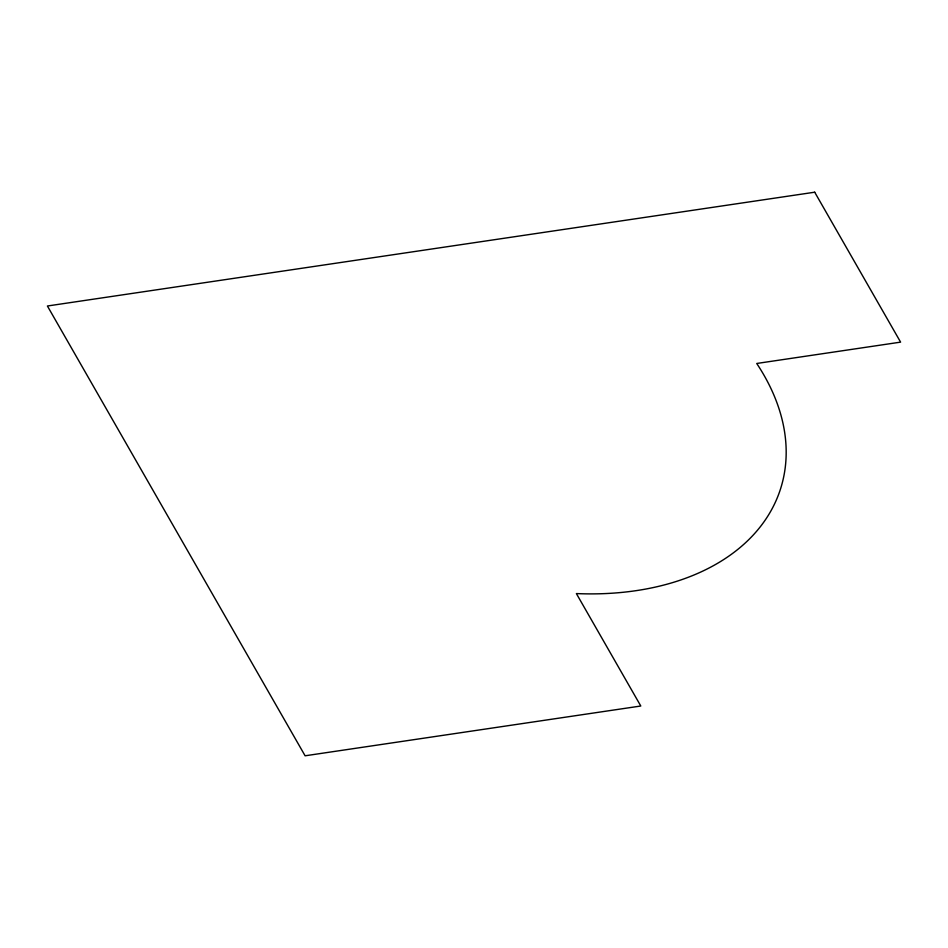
<?xml version="1.0" encoding="UTF-8"?>
<svg xmlns="http://www.w3.org/2000/svg" width="948" height="948" viewBox="0 0 948 948"><rect width="100%" height="100%" fill="white"/><g stroke="black" fill="none" stroke-linecap="round" stroke-linejoin="round"><path stroke-width="1.42" d="M814.699 192.207L47.4 306.003L305.102 755.793L640.789 706.011L576.372 593.567A260.546 174.669 17.7 0 0 756.729 363.475L900.6 342.133L814.699 192.207"/></g></svg>
